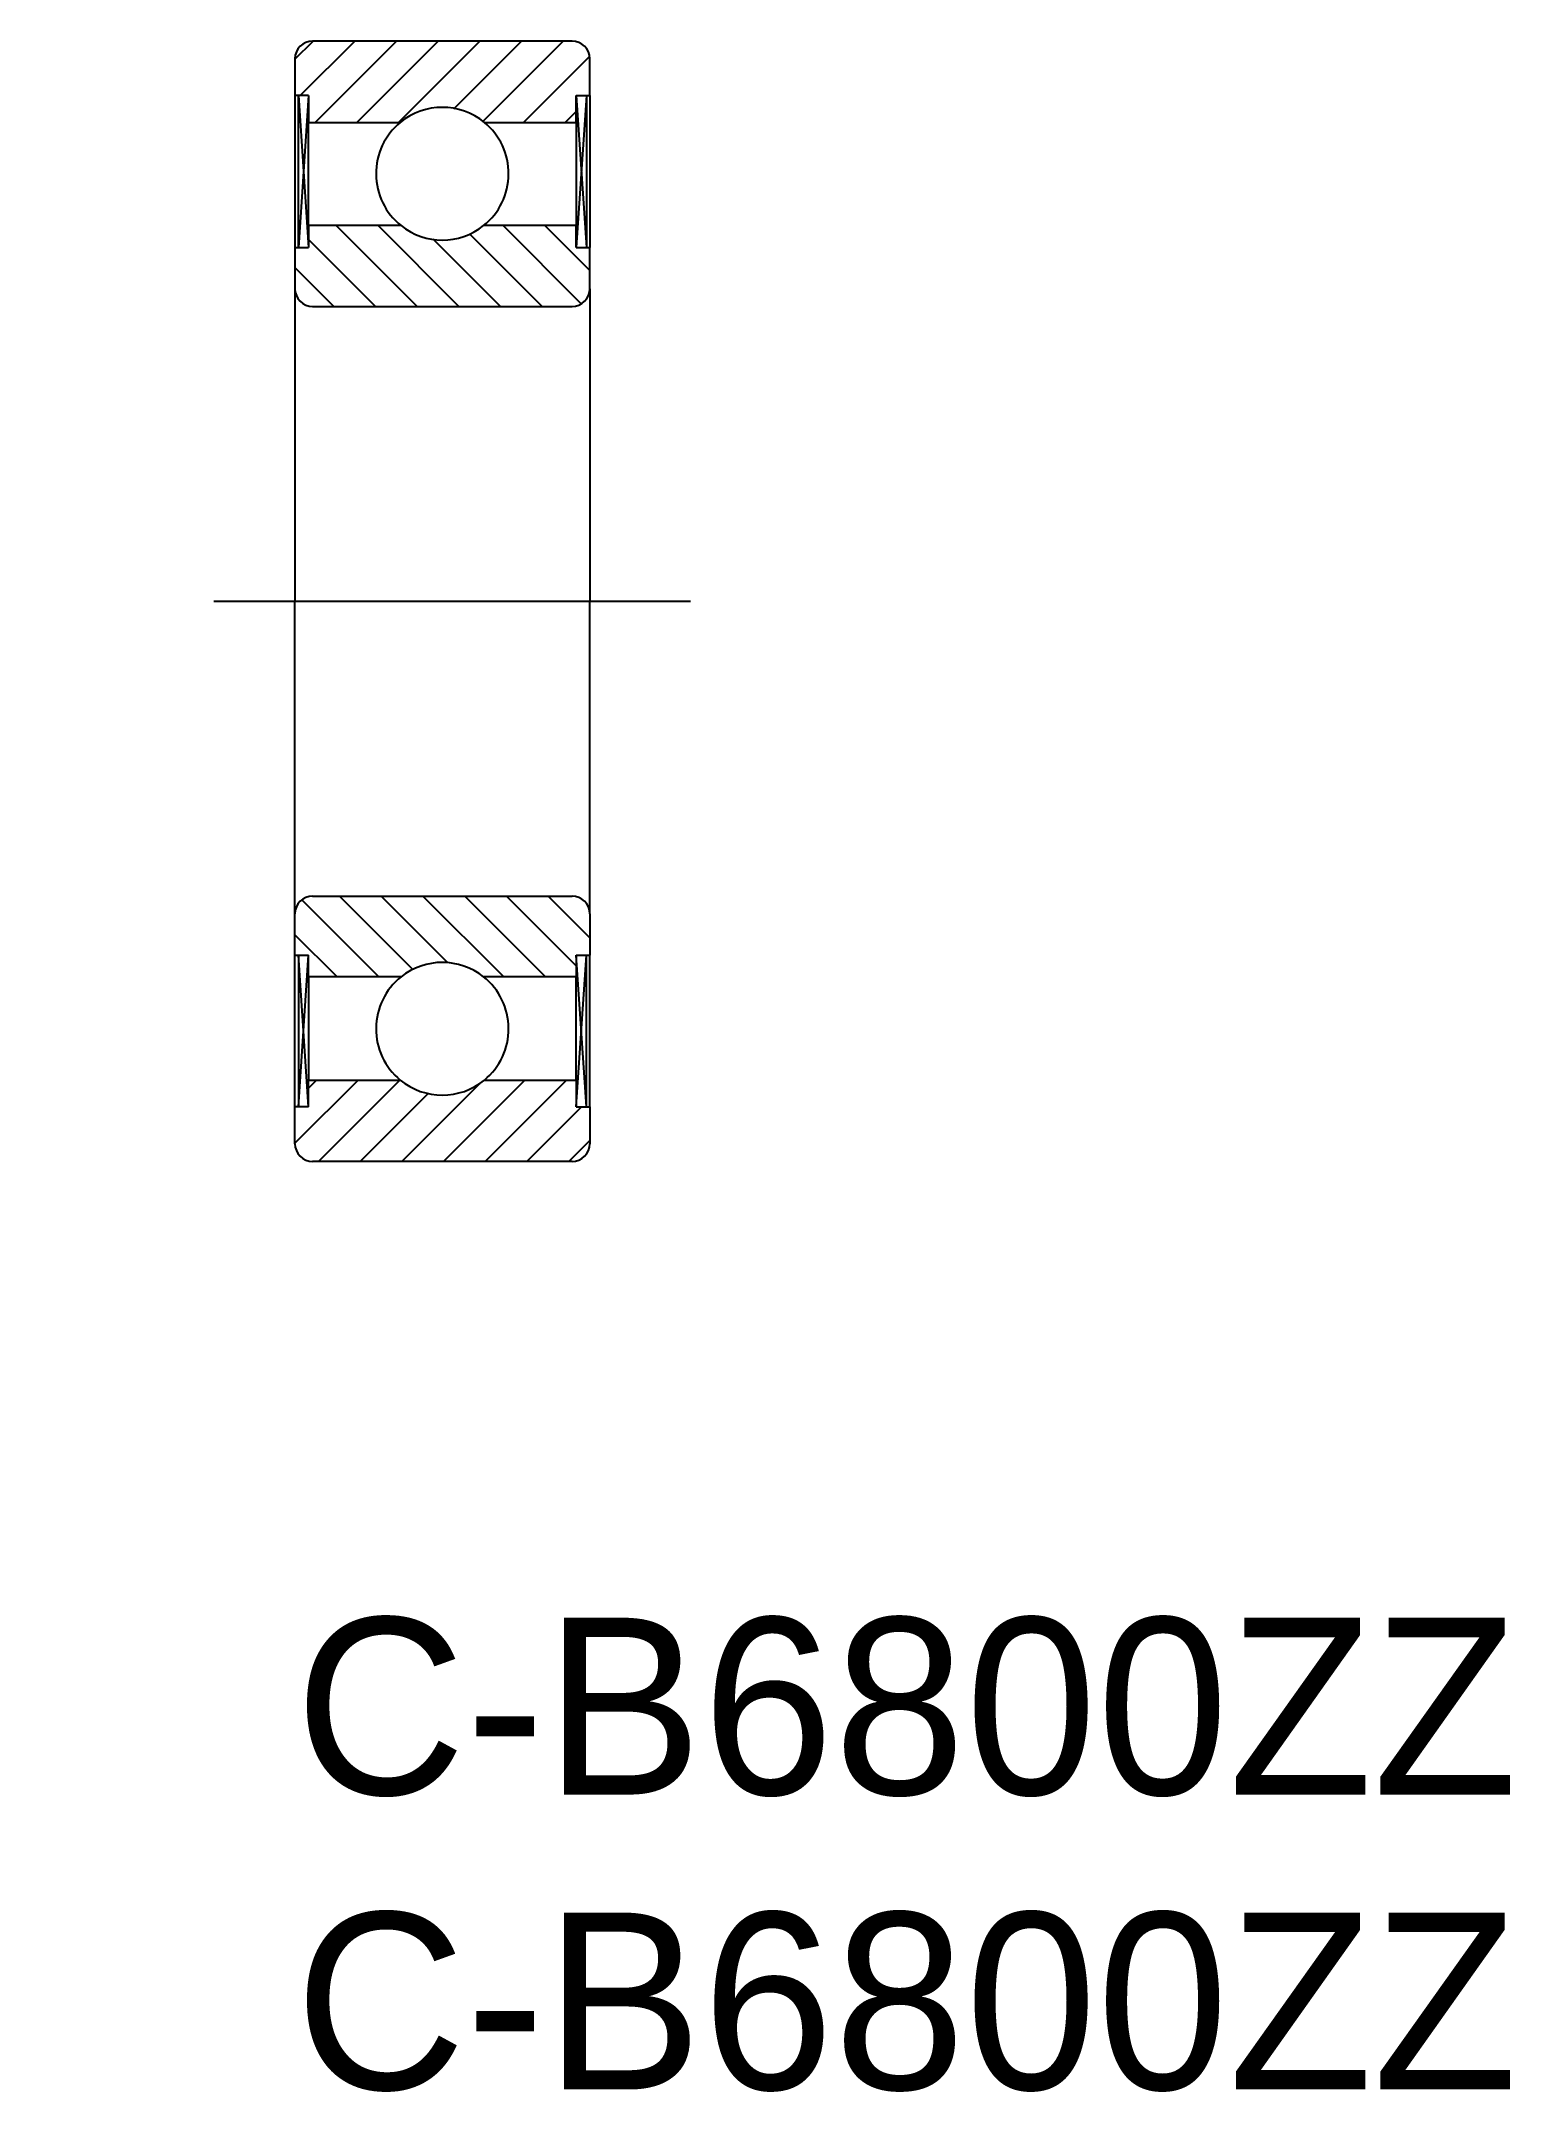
# Model space of a CAD drawing. Extents: x 40 to 64.9, y 6.8 to 41.6.
import ezdxf

# ---------------------------------------------------------------- set-up
doc = ezdxf.new("R2010")
doc.units = 0
doc.header["$PDMODE"] = 1
doc.linetypes.add('CENTER', pattern=[50.8, 31.75, -6.35, 6.35, -6.35])
doc.linetypes.add('CNS_SOLID', pattern=[0])
doc.layers.get('0').update_dxf_attribs({"linetype": 'CONTINUOUS'})
doc.layers.add('CENTER', color=1, linetype='CENTER')
doc.layers.add('VIS', color=7, linetype='CNS_SOLID')

msp = doc.modelspace()

# ---------------------------------------------------------------- linework, layer by layer
at = {"color": 7, "linetype": 'CONTINUOUS'}
for p, q in [((44.324, 41.309), (44.632, 41.616)), ((44.414, 40.691), (45.339, 41.616)), ((49.024, 41.616), (44.624, 41.616)), ((44.666, 40.236), (46.046, 41.616)), ((45.373, 40.236), (46.753, 41.616)), ((46.08, 40.236), (47.46, 41.616)), ((47.02, 40.469), (48.168, 41.616)), ((47.512, 40.253), (48.875, 41.616)), ((44.324, 41.316), (44.324, 40.691)), ((48.202, 40.236), (49.321, 41.355)), ((49.324, 40.691), (49.324, 41.316)), ((44.554, 40.691), (44.324, 40.691)), ((44.324, 40.691), (44.324, 38.116)), ((44.382, 38.116), (44.382, 40.691)), ((44.382, 40.691), (44.554, 38.116)), ((44.554, 40.691), (44.382, 38.116)), ((44.554, 40.691), (44.554, 40.236)), ((48.909, 40.236), (49.094, 40.422)), ((49.094, 40.236), (49.094, 40.691)), ((49.094, 40.691), (49.324, 40.691)), ((49.094, 40.691), (49.267, 38.116)), ((49.267, 40.691), (49.094, 38.116)), ((49.267, 40.691), (49.267, 38.116)), ((49.324, 40.691), (49.324, 38.116)), ((44.554, 40.236), (46.111, 40.236)), ((44.554, 38.486), (44.554, 40.236)), ((47.538, 40.236), (49.094, 40.236)), ((49.094, 40.236), (49.094, 38.486)), ((46.124, 38.486), (44.554, 38.486)), ((44.554, 38.486), (44.554, 38.116)), ((46.396, 37.116), (45.026, 38.486)), ((47.103, 37.116), (45.733, 38.486)), ((48.517, 37.116), (47.287, 38.346)), ((49.094, 38.486), (47.525, 38.486)), ((49.18, 37.161), (47.854, 38.486)), ((49.324, 37.723), (48.561, 38.486)), ((49.094, 38.116), (49.094, 38.486)), ((44.324, 38.116), (44.324, 37.416)), ((44.324, 38.116), (44.554, 38.116)), ((45.688, 37.116), (44.554, 38.25)), ((47.81, 37.116), (46.671, 38.255)), ((49.094, 38.116), (49.324, 38.116)), ((49.324, 37.416), (49.324, 38.116)), ((44.981, 37.116), (44.324, 37.773)), ((44.324, 37.416), (44.324, 32.116)), ((49.324, 37.416), (49.324, 32.116)), ((44.624, 37.116), (49.024, 37.116)), ((44.324, 26.816), (44.324, 32.116)), ((49.324, 26.816), (49.324, 32.116)), ((44.324, 26.116), (44.324, 26.816)), ((45.745, 25.746), (44.44, 27.051)), ((44.624, 27.116), (49.024, 27.116)), ((46.326, 25.872), (45.082, 27.116)), ((46.919, 25.986), (45.789, 27.116)), ((47.866, 25.746), (46.496, 27.116)), ((48.573, 25.746), (47.203, 27.116)), ((49.094, 25.932), (47.91, 27.116)), ((49.324, 26.409), (48.617, 27.116)), ((49.324, 26.816), (49.324, 26.116)), ((45.038, 25.746), (44.324, 26.459)), ((44.324, 23.541), (44.324, 26.116)), ((44.324, 26.116), (44.554, 26.116)), ((44.382, 26.116), (44.382, 23.541)), ((44.382, 23.541), (44.554, 26.116)), ((44.554, 23.541), (44.382, 26.116)), ((44.554, 25.746), (44.554, 26.116)), ((49.094, 23.541), (49.267, 26.116)), ((49.267, 23.541), (49.094, 26.116)), ((49.094, 26.116), (49.094, 25.746)), ((49.094, 26.116), (49.324, 26.116)), ((49.267, 23.541), (49.267, 26.116)), ((49.324, 23.541), (49.324, 26.116)), ((44.554, 25.746), (44.554, 23.996)), ((46.124, 25.746), (44.554, 25.746)), ((49.094, 25.746), (47.525, 25.746)), ((49.094, 23.996), (49.094, 25.746)), ((44.324, 22.924), (45.397, 23.996)), ((44.554, 23.996), (46.111, 23.996)), ((44.554, 23.541), (44.554, 23.996)), ((44.554, 23.861), (44.69, 23.996)), ((44.724, 22.616), (46.104, 23.996)), ((45.431, 22.616), (46.587, 23.772)), ((46.138, 22.616), (47.479, 23.957)), ((46.845, 22.616), (48.225, 23.996)), ((47.538, 23.996), (49.094, 23.996)), ((47.552, 22.616), (48.932, 23.996)), ((49.094, 23.996), (49.094, 23.541)), ((44.324, 22.916), (44.324, 23.541)), ((44.554, 23.541), (44.324, 23.541)), ((48.259, 22.616), (49.184, 23.541)), ((49.094, 23.541), (49.324, 23.541)), ((49.324, 23.541), (49.324, 22.916)), ((48.967, 22.616), (49.324, 22.974)), ((49.024, 22.616), (44.624, 22.616))]:
    msp.add_line(p, q, dxfattribs=at)
for centre, radius, start, end in [((44.624, 41.316), 0.3, 90, 180), ((49.024, 41.316), 0.3, 0, 90), ((46.824, 39.366), 1.125, 50.6542, 129.3458), ((46.824, 39.366), 1.125, 129.3458, 231.4645), ((46.824, 39.366), 1.125, 308.5355, 50.6542), ((46.824, 39.366), 1.125, 231.4645, 308.5355), ((44.624, 37.416), 0.3, 180, 270), ((49.024, 37.416), 0.3, 270, 0), ((44.624, 26.816), 0.3, 90, 180), ((49.024, 26.816), 0.3, 0, 90), ((46.824, 24.866), 1.125, 128.5355, 230.6542), ((46.824, 24.866), 1.125, 51.4645, 128.5355), ((46.824, 24.866), 1.125, 309.3458, 51.4645), ((46.824, 24.866), 1.125, 230.6542, 309.3458), ((44.624, 22.916), 0.3, 180, 270), ((49.024, 22.916), 0.3, 270, 0)]:
    msp.add_arc(centre, radius, start, end, dxfattribs=at)
at = {"layer": 'CENTER', "color": 1, "linetype": 'CENTER'}
msp.add_line((42.947, 32.116), (51.036, 32.116), dxfattribs=at)
at = {"layer": 'VIS', "color": 7, "extrusion": (1, 0, 0)}
for p in [(43.358, 39.313, -0.874), (43.358, 38.895, 2.571), (43.358, 38.083, -4.118), (43.358, 36.924, 5.427), (43.358, 35.485, -6.42), (43.358, 33.851, 7.039), (40.858, 32.116), (40.858, 32.116), (43.358, 30.381, 7.039), (43.358, 28.747, -6.42), (55.472, 28.494), (49.666, 27.608), (55.472, 27.798, -1.679), (55.472, 27.798, 1.679), (41.317, 27.392, -0.657), (41.317, 27.392, 0.657), (43.358, 27.309, 5.427), (49.275, 26.837, 0.304), (49.666, 27.023, -1.414), (49.666, 27.023, 1.414), (41.317, 26.621, -1.719), (41.317, 26.621, 1.719), (49.275, 26.629, -0.875), (43.358, 26.15, -4.118), (49.275, 26.239, 1.341), (53.722, 26.119), (53.722, 26.119), (48.166, 25.608), (48.166, 25.608), (40.017, 25.371), (40.017, 25.371), (40.189, 25.371), (43.358, 25.337, 2.571), (48.125, 25.114), (48.125, 25.114), (43.358, 24.919, -0.874), (49.275, 24.515, -1.644), (55.472, 24.439, 1.679), (55.472, 24.439, -1.679), (41.317, 24.122, 1.719), (41.317, 24.122, -1.719), (49.666, 24.194, 1.414), (49.666, 24.194, -1.414), (49.275, 23.989, 1.341), (55.472, 23.744), (41.317, 23.35, 0.657), (41.317, 23.35, -0.657), (49.275, 23.598, -0.875), (49.275, 23.39, 0.304), (49.666, 23.608)]:
    msp.add_point(p, dxfattribs=at)
at = {"layer": 'VIS', "color": 7, "extrusion": (-1, 0, 0)}
for p in [(43.358, 39.313, -0.874), (43.358, 38.895, 2.571), (43.358, 38.083, -4.118), (43.358, 36.924, 5.427), (43.358, 35.485, -6.42), (43.358, 33.851, 7.039), (43.358, 30.381, 7.039), (43.358, 28.747, -6.42), (43.358, 27.309, 5.427), (43.358, 26.15, -4.118), (40.189, 25.371), (43.358, 25.337, 2.571), (43.358, 24.919, -0.874)]:
    msp.add_point(p, dxfattribs=at)
at = {"layer": 'VIS', "color": 7, "extrusion": (-1, 1e-16, 0)}
msp.add_point((40.858, 32.116), dxfattribs=at)
at = {"layer": 'VIS', "color": 7, "extrusion": (-1, 0, 1e-16)}
for p in [(55.472, 28.494), (49.666, 27.608), (55.472, 27.798, -1.679), (55.472, 27.798, 1.679), (41.317, 27.392, -0.657), (41.317, 27.392, 0.657), (49.275, 26.837, 0.304), (49.666, 27.023, -1.414), (49.666, 27.023, 1.414), (41.317, 26.621, -1.719), (41.317, 26.621, 1.719), (49.275, 26.629, -0.875), (49.275, 26.239, 1.341), (49.275, 24.515, -1.644), (55.472, 24.439, 1.679), (55.472, 24.439, -1.679), (41.317, 24.122, 1.719), (41.317, 24.122, -1.719), (49.666, 24.194, 1.414), (49.666, 24.194, -1.414), (49.275, 23.989, 1.341), (55.472, 23.744), (41.317, 23.35, 0.657), (41.317, 23.35, -0.657), (49.275, 23.598, -0.875), (49.275, 23.39, 0.304), (49.666, 23.608)]:
    msp.add_point(p, dxfattribs=at)

# ---------------------------------------------------------------- texts
at = {"color": 7, "linetype": 'CONTINUOUS'}
for p in [(44.324, 11.879), (44.324, 6.879)]:
    msp.add_text('C-B6800ZZ', height=3, dxfattribs=at).set_placement(p)

doc.saveas('drawing.dxf')
